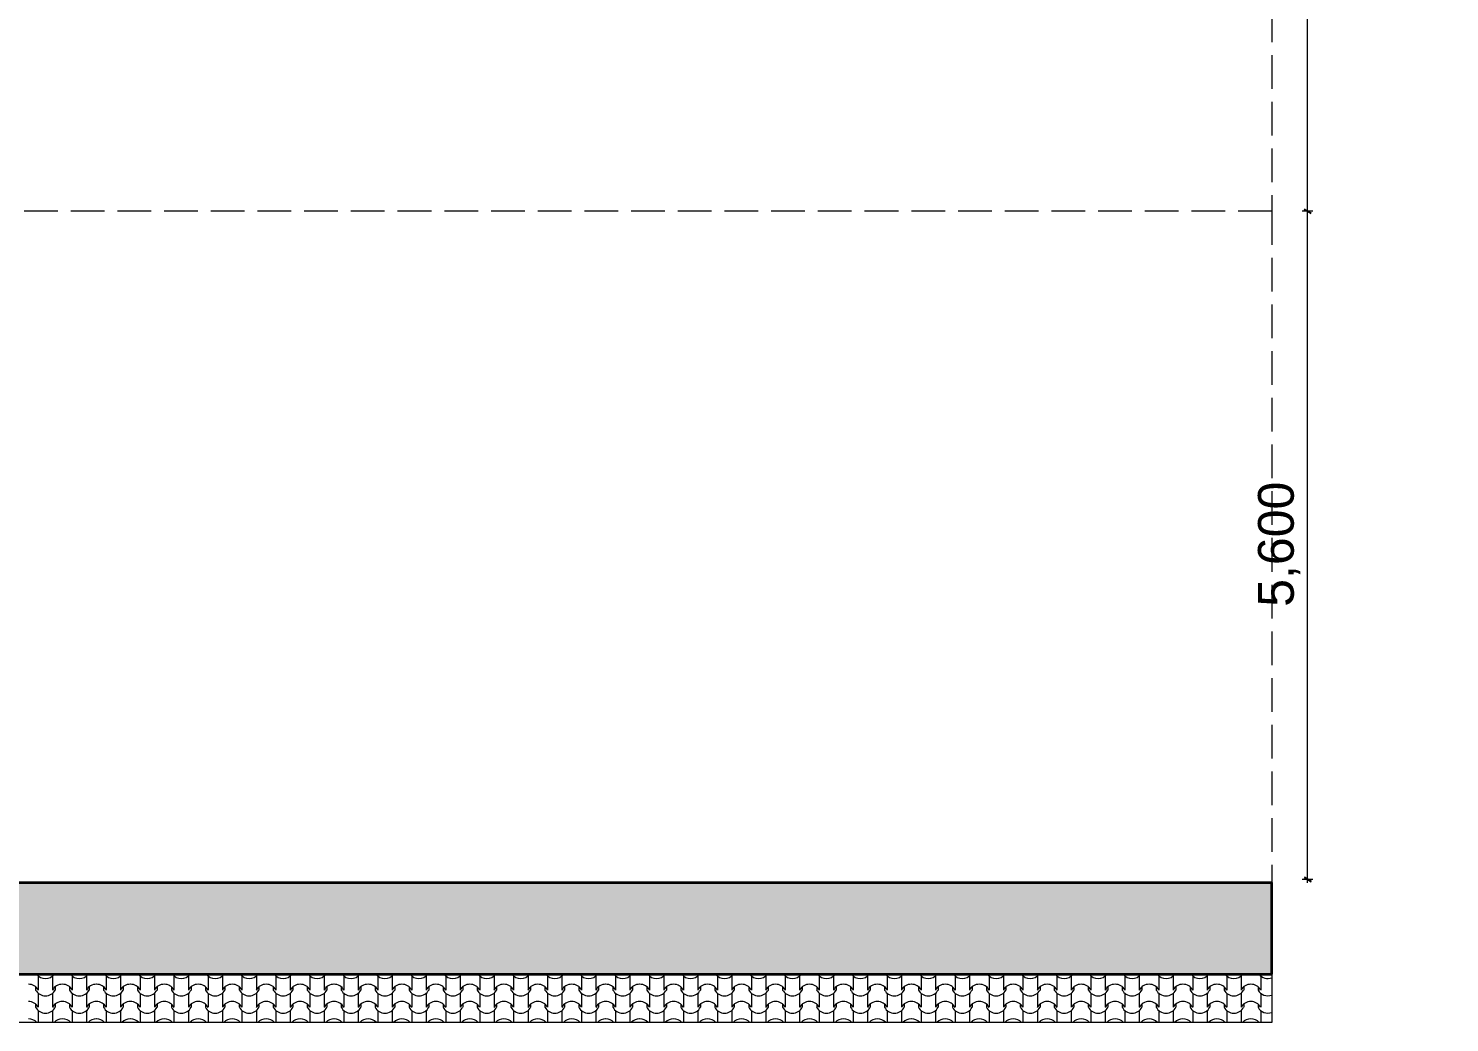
# Model space of a CAD drawing. Header units: millimetres. Extents: x 323482 to 503016, y 8175 to 72038.
# Drawn here: x 431483 to 443389, y 53368 to 61701 of the extents above; entities that cross this region are included whole.
import ezdxf

# ---------------------------------------------------------------- set-up
doc = ezdxf.new("R2010")
doc.units = ezdxf.units.MM
doc.header["$MEASUREMENT"] = 0
doc.linetypes.add('Hidden Line', pattern=[391.222223, 282.222223, -109])
doc.layers.add('Dimensioning - General', color=7, linetype='Continuous')
doc.layers.add('Shell - Roof', color=7, linetype='Continuous')
for name, color, linetype, lineweight, true_color in [('Dimensioning - General_Pen_No__45', 7, 'Continuous', 25, 0x40a5ff), ('Dimensioning - General_Pen_No__85', 7, 'Continuous', 20, 0x80c2ff), ('Shell - Roof_Pen_No__112', 7, 'Continuous', 13, 0xd5aaaa), ('Shell - Roof_Pen_No__92', 7, 'Continuous', 13, 0xbf8080)]:
    doc.layers.add(name, color=color, linetype=linetype, lineweight=lineweight, true_color=true_color)
doc.layers.add('Dimensioning - General_Pen_No__46', color=5, linetype='Continuous', lineweight=25)
doc.layers.add('Shell - Roof_Pen_No__32', color=15, linetype='Continuous', lineweight=35)
doc.styles.add('GENERATED_STYLE_1', font='arial.ttf')
doc.dimstyles.new('GENERATED_STYLE__3', dxfattribs={"dimtxt": 300, "dimasz": 45.6, "dimexe": 0.18, "dimexo": 0.0625, "dimgap": 0.09, "dimtad": 1, "dimdec": 0, "dimzin": 0, "dimdsep": 46, "dimtxsty": 'GENERATED_STYLE_1', "dimblk": 'ARROWHEAD_2', "dimblk1": 'ARROWHEAD_2', "dimblk2": 'ARROWHEAD_2', "dimcen": 0.09, "dimse1": 1, "dimse2": 1, "dimclrd": 256, "dimclre": 256, "dimclrt": 5, "dimadec": 0, "dimazin": 0, "dimtfac": 1, "dimtdec": 4, "dimtmove": 0, "dimatfit": 3, "dimfxl": 1, "dimtolj": 1, "dimtzin": 0, "dimarcsym": 0})

# ---------------------------------------------------------------- blocks, each defined once
blk = doc.blocks.new('*X181')
at = {"layer": 'Shell - Roof_Pen_No__92', "color": 23, "linetype": 'Continuous', "lineweight": 13, "true_color": 0xbf8080}
for p, q in [((431566, 53759), (431566, 53700)), ((431566, 53700), (431566, 53641)), ((431686, 53759), (431686, 53700)), ((431686, 53700), (431686, 53641)), ((431850, 53759), (431850, 53700)), ((431850, 53700), (431850, 53641)), ((431970, 53759), (431970, 53700)), ((431970, 53700), (431970, 53641)), ((432135, 53759), (432135, 53700)), ((432135, 53700), (432135, 53641)), ((432255, 53759), (432255, 53700)), ((432255, 53700), (432255, 53641)), ((432419, 53759), (432419, 53700)), ((432419, 53700), (432419, 53641)), ((432539, 53759), (432539, 53700)), ((432539, 53700), (432539, 53641)), ((432703, 53759), (432703, 53700)), ((432703, 53700), (432703, 53641)), ((432824, 53759), (432824, 53700)), ((432824, 53700), (432824, 53641)), ((432988, 53759), (432988, 53700)), ((432988, 53700), (432988, 53641)), ((433108, 53759), (433108, 53700)), ((433108, 53700), (433108, 53641)), ((433272, 53759), (433272, 53700)), ((433272, 53700), (433272, 53641)), ((433393, 53759), (433393, 53700)), ((433393, 53700), (433393, 53641)), ((433557, 53759), (433557, 53700)), ((433557, 53700), (433557, 53641)), ((433677, 53759), (433677, 53700)), ((433677, 53700), (433677, 53641)), ((433841, 53759), (433841, 53700)), ((433841, 53700), (433841, 53641)), ((433962, 53759), (433962, 53700)), ((433962, 53700), (433962, 53641)), ((434126, 53759), (434126, 53700)), ((434126, 53700), (434126, 53641)), ((434246, 53759), (434246, 53700)), ((434246, 53700), (434246, 53641)), ((434410, 53759), (434410, 53700)), ((434410, 53700), (434410, 53641)), ((434531, 53759), (434531, 53700)), ((434531, 53700), (434531, 53641)), ((434695, 53759), (434695, 53700)), ((434695, 53700), (434695, 53641)), ((434815, 53759), (434815, 53700)), ((434815, 53700), (434815, 53641)), ((434979, 53759), (434979, 53700)), ((434979, 53700), (434979, 53641)), ((435100, 53759), (435100, 53700)), ((435100, 53700), (435100, 53641)), ((435264, 53759), (435264, 53700)), ((435264, 53700), (435264, 53641)), ((435384, 53759), (435384, 53700)), ((435384, 53700), (435384, 53641)), ((435548, 53759), (435548, 53700)), ((435548, 53700), (435548, 53641)), ((435669, 53759), (435669, 53700)), ((435669, 53700), (435669, 53641)), ((435833, 53759), (435833, 53700)), ((435833, 53700), (435833, 53641)), ((435953, 53759), (435953, 53700)), ((435953, 53700), (435953, 53641)), ((436117, 53759), (436117, 53700)), ((436117, 53700), (436117, 53641)), ((436237, 53759), (436237, 53700)), ((436237, 53700), (436237, 53641)), ((436402, 53759), (436402, 53700)), ((436402, 53700), (436402, 53641)), ((436522, 53759), (436522, 53700)), ((436522, 53700), (436522, 53641)), ((436686, 53759), (436686, 53700)), ((436686, 53700), (436686, 53641)), ((436806, 53759), (436806, 53700)), ((436806, 53700), (436806, 53641)), ((436971, 53759), (436971, 53700)), ((436971, 53700), (436971, 53641)), ((437091, 53759), (437091, 53700)), ((437091, 53700), (437091, 53641)), ((437255, 53759), (437255, 53700)), ((437255, 53700), (437255, 53641)), ((437375, 53759), (437375, 53700)), ((437375, 53700), (437375, 53641)), ((437540, 53759), (437540, 53700)), ((437540, 53700), (437540, 53641)), ((437660, 53759), (437660, 53700)), ((437660, 53700), (437660, 53641)), ((437824, 53759), (437824, 53700)), ((437824, 53700), (437824, 53641)), ((437944, 53759), (437944, 53700)), ((437944, 53700), (437944, 53641)), ((438109, 53759), (438109, 53700)), ((438109, 53700), (438109, 53641)), ((438229, 53759), (438229, 53700)), ((438229, 53700), (438229, 53641)), ((438393, 53759), (438393, 53700)), ((438393, 53700), (438393, 53641)), ((438513, 53759), (438513, 53700)), ((438513, 53700), (438513, 53641)), ((438678, 53759), (438678, 53700)), ((438678, 53700), (438678, 53641)), ((438798, 53759), (438798, 53700)), ((438798, 53700), (438798, 53641)), ((438962, 53759), (438962, 53700)), ((438962, 53700), (438962, 53641)), ((439082, 53759), (439082, 53700)), ((439082, 53700), (439082, 53641)), ((439247, 53759), (439247, 53700)), ((439247, 53700), (439247, 53641)), ((439367, 53759), (439367, 53700)), ((439367, 53700), (439367, 53641)), ((439531, 53759), (439531, 53700)), ((439531, 53700), (439531, 53641)), ((439651, 53759), (439651, 53700)), ((439651, 53700), (439651, 53641)), ((439815, 53759), (439815, 53700)), ((439815, 53700), (439815, 53641)), ((439936, 53759), (439936, 53700)), ((439936, 53700), (439936, 53641)), ((440100, 53759), (440100, 53700)), ((440100, 53700), (440100, 53641)), ((440220, 53759), (440220, 53700)), ((440220, 53700), (440220, 53641)), ((440384, 53759), (440384, 53700)), ((440384, 53700), (440384, 53641)), ((440505, 53759), (440505, 53700)), ((440505, 53700), (440505, 53641)), ((440669, 53759), (440669, 53700)), ((440669, 53700), (440669, 53641)), ((440789, 53759), (440789, 53700)), ((440789, 53700), (440789, 53641)), ((440953, 53759), (440953, 53700)), ((440953, 53700), (440953, 53641)), ((441074, 53759), (441074, 53700)), ((441074, 53700), (441074, 53641)), ((441238, 53759), (441238, 53700)), ((441238, 53700), (441238, 53641)), ((441358, 53759), (441358, 53700)), ((441358, 53700), (441358, 53641)), ((441522, 53759), (441522, 53700)), ((441522, 53700), (441522, 53641)), ((441643, 53759), (441643, 53700)), ((441643, 53700), (441643, 53641)), ((441807, 53759), (441807, 53700)), ((441807, 53700), (441807, 53641)), ((431544, 53668), (431544, 53641)), ((431566, 53613), (431566, 53555)), ((431686, 53613), (431686, 53555)), ((431708, 53668), (431708, 53641)), ((431828, 53668), (431828, 53641)), ((431850, 53613), (431850, 53555)), ((431970, 53613), (431970, 53555)), ((431992, 53668), (431992, 53641)), ((432113, 53668), (432113, 53641)), ((432135, 53613), (432135, 53555)), ((432255, 53613), (432255, 53555)), ((432277, 53668), (432277, 53641)), ((432397, 53668), (432397, 53641)), ((432419, 53613), (432419, 53555)), ((432539, 53613), (432539, 53555)), ((432561, 53668), (432561, 53641)), ((432681, 53668), (432681, 53641)), ((432703, 53613), (432703, 53555)), ((432824, 53613), (432824, 53555)), ((432846, 53668), (432846, 53641)), ((432966, 53668), (432966, 53641)), ((432988, 53613), (432988, 53555)), ((433108, 53613), (433108, 53555)), ((433130, 53668), (433130, 53641)), ((433250, 53668), (433250, 53641)), ((433272, 53613), (433272, 53555)), ((433393, 53613), (433393, 53555)), ((433415, 53668), (433415, 53641)), ((433535, 53668), (433535, 53641)), ((433557, 53613), (433557, 53555)), ((433677, 53613), (433677, 53555)), ((433699, 53668), (433699, 53641)), ((433819, 53668), (433819, 53641)), ((433841, 53613), (433841, 53555)), ((433962, 53613), (433962, 53555)), ((433984, 53668), (433984, 53641)), ((434104, 53668), (434104, 53641)), ((434126, 53613), (434126, 53555)), ((434246, 53613), (434246, 53555)), ((434268, 53668), (434268, 53641)), ((434388, 53668), (434388, 53641)), ((434410, 53613), (434410, 53555)), ((434531, 53613), (434531, 53555)), ((434553, 53668), (434553, 53641)), ((434673, 53668), (434673, 53641)), ((434695, 53613), (434695, 53555)), ((434815, 53613), (434815, 53555)), ((434837, 53668), (434837, 53641)), ((434957, 53668), (434957, 53641)), ((434979, 53613), (434979, 53555)), ((435100, 53613), (435100, 53555)), ((435122, 53668), (435122, 53641)), ((435242, 53668), (435242, 53641)), ((435264, 53613), (435264, 53555)), ((435384, 53613), (435384, 53555)), ((435406, 53668), (435406, 53641)), ((435526, 53668), (435526, 53641)), ((435548, 53613), (435548, 53555)), ((435669, 53613), (435669, 53555)), ((435691, 53668), (435691, 53641)), ((435811, 53668), (435811, 53641)), ((435833, 53613), (435833, 53555)), ((435953, 53613), (435953, 53555)), ((435975, 53668), (435975, 53641)), ((436095, 53668), (436095, 53641)), ((436117, 53613), (436117, 53555)), ((436237, 53613), (436237, 53555)), ((436259, 53668), (436259, 53641)), ((436380, 53668), (436380, 53641)), ((436402, 53613), (436402, 53555)), ((436522, 53613), (436522, 53555)), ((436544, 53668), (436544, 53641)), ((436664, 53668), (436664, 53641)), ((436686, 53613), (436686, 53555)), ((436806, 53613), (436806, 53555)), ((436828, 53668), (436828, 53641)), ((436949, 53668), (436949, 53641)), ((436971, 53613), (436971, 53555)), ((437091, 53613), (437091, 53555)), ((437113, 53668), (437113, 53641)), ((437233, 53668), (437233, 53641)), ((437255, 53613), (437255, 53555)), ((437375, 53613), (437375, 53555)), ((437397, 53668), (437397, 53641)), ((437518, 53668), (437518, 53641)), ((437540, 53613), (437540, 53555)), ((437660, 53613), (437660, 53555)), ((437682, 53668), (437682, 53641)), ((437802, 53668), (437802, 53641)), ((437824, 53613), (437824, 53555)), ((437944, 53613), (437944, 53555)), ((437966, 53668), (437966, 53641)), ((438087, 53668), (438087, 53641)), ((438109, 53613), (438109, 53555)), ((438229, 53613), (438229, 53555)), ((438251, 53668), (438251, 53641)), ((438371, 53668), (438371, 53641)), ((438393, 53613), (438393, 53555)), ((438513, 53613), (438513, 53555)), ((438535, 53668), (438535, 53641)), ((438656, 53668), (438656, 53641)), ((438678, 53613), (438678, 53555)), ((438798, 53613), (438798, 53555)), ((438820, 53668), (438820, 53641)), ((438940, 53668), (438940, 53641)), ((438962, 53613), (438962, 53555)), ((439082, 53613), (439082, 53555)), ((439104, 53668), (439104, 53641)), ((439225, 53668), (439225, 53641)), ((439247, 53613), (439247, 53555)), ((439367, 53613), (439367, 53555)), ((439389, 53668), (439389, 53641)), ((439509, 53668), (439509, 53641)), ((439531, 53613), (439531, 53555)), ((439651, 53613), (439651, 53555)), ((439673, 53668), (439673, 53641)), ((439793, 53668), (439793, 53641)), ((439815, 53613), (439815, 53555)), ((439936, 53613), (439936, 53555)), ((439958, 53668), (439958, 53641)), ((440078, 53668), (440078, 53641)), ((440100, 53613), (440100, 53555)), ((440220, 53613), (440220, 53555)), ((440242, 53668), (440242, 53641)), ((440362, 53668), (440362, 53641)), ((440384, 53613), (440384, 53555)), ((440505, 53613), (440505, 53555)), ((440527, 53668), (440527, 53641)), ((440647, 53668), (440647, 53641)), ((440669, 53613), (440669, 53555)), ((440789, 53613), (440789, 53555)), ((440811, 53668), (440811, 53641)), ((440931, 53668), (440931, 53641)), ((440953, 53613), (440953, 53555)), ((441074, 53613), (441074, 53555)), ((441096, 53668), (441096, 53641)), ((441216, 53668), (441216, 53641)), ((441238, 53613), (441238, 53555)), ((441358, 53613), (441358, 53555)), ((441380, 53668), (441380, 53641)), ((441500, 53668), (441500, 53641)), ((441522, 53613), (441522, 53555)), ((441643, 53613), (441643, 53555)), ((441665, 53668), (441665, 53641)), ((441785, 53668), (441785, 53641)), ((441807, 53613), (441807, 53555)), ((431544, 53523), (431544, 53496)), ((431566, 53555), (431566, 53496)), ((431566, 53468), (431566, 53409)), ((431686, 53555), (431686, 53496)), ((431686, 53468), (431686, 53409)), ((431708, 53523), (431708, 53496)), ((431828, 53523), (431828, 53496)), ((431850, 53555), (431850, 53496)), ((431850, 53468), (431850, 53409)), ((431970, 53555), (431970, 53496)), ((431970, 53468), (431970, 53409)), ((431992, 53523), (431992, 53496)), ((432113, 53523), (432113, 53496)), ((432135, 53555), (432135, 53496)), ((432135, 53468), (432135, 53409)), ((432255, 53555), (432255, 53496)), ((432255, 53468), (432255, 53409)), ((432277, 53523), (432277, 53496)), ((432397, 53523), (432397, 53496)), ((432419, 53555), (432419, 53496)), ((432419, 53468), (432419, 53409)), ((432539, 53555), (432539, 53496)), ((432539, 53468), (432539, 53409)), ((432561, 53523), (432561, 53496)), ((432681, 53523), (432681, 53496)), ((432703, 53555), (432703, 53496)), ((432703, 53468), (432703, 53409)), ((432824, 53555), (432824, 53496)), ((432824, 53468), (432824, 53409)), ((432846, 53523), (432846, 53496)), ((432966, 53523), (432966, 53496)), ((432988, 53555), (432988, 53496)), ((432988, 53468), (432988, 53409)), ((433108, 53555), (433108, 53496)), ((433108, 53468), (433108, 53409)), ((433130, 53523), (433130, 53496)), ((433250, 53523), (433250, 53496)), ((433272, 53555), (433272, 53496)), ((433272, 53468), (433272, 53409)), ((433393, 53555), (433393, 53496)), ((433393, 53468), (433393, 53409)), ((433415, 53523), (433415, 53496)), ((433535, 53523), (433535, 53496)), ((433557, 53555), (433557, 53496)), ((433557, 53468), (433557, 53409)), ((433677, 53555), (433677, 53496)), ((433677, 53468), (433677, 53409)), ((433699, 53523), (433699, 53496)), ((433819, 53523), (433819, 53496)), ((433841, 53555), (433841, 53496)), ((433841, 53468), (433841, 53409)), ((433962, 53555), (433962, 53496)), ((433962, 53468), (433962, 53409)), ((433984, 53523), (433984, 53496)), ((434104, 53523), (434104, 53496)), ((434126, 53555), (434126, 53496)), ((434126, 53468), (434126, 53409)), ((434246, 53555), (434246, 53496)), ((434246, 53468), (434246, 53409)), ((434268, 53523), (434268, 53496)), ((434388, 53523), (434388, 53496)), ((434410, 53555), (434410, 53496)), ((434410, 53468), (434410, 53409)), ((434531, 53555), (434531, 53496)), ((434531, 53468), (434531, 53409)), ((434553, 53523), (434553, 53496)), ((434673, 53523), (434673, 53496)), ((434695, 53555), (434695, 53496)), ((434695, 53468), (434695, 53409)), ((434815, 53555), (434815, 53496)), ((434815, 53468), (434815, 53409)), ((434837, 53523), (434837, 53496)), ((434957, 53523), (434957, 53496)), ((434979, 53555), (434979, 53496)), ((434979, 53468), (434979, 53409)), ((435100, 53555), (435100, 53496)), ((435100, 53468), (435100, 53409)), ((435122, 53523), (435122, 53496)), ((435242, 53523), (435242, 53496)), ((435264, 53555), (435264, 53496)), ((435264, 53468), (435264, 53409)), ((435384, 53555), (435384, 53496)), ((435384, 53468), (435384, 53409)), ((435406, 53523), (435406, 53496)), ((435526, 53523), (435526, 53496)), ((435548, 53555), (435548, 53496)), ((435548, 53468), (435548, 53409)), ((435669, 53555), (435669, 53496)), ((435669, 53468), (435669, 53409)), ((435691, 53523), (435691, 53496)), ((435811, 53523), (435811, 53496)), ((435833, 53555), (435833, 53496)), ((435833, 53468), (435833, 53409)), ((435953, 53555), (435953, 53496)), ((435953, 53468), (435953, 53409)), ((435975, 53523), (435975, 53496)), ((436095, 53523), (436095, 53496)), ((436117, 53555), (436117, 53496)), ((436117, 53468), (436117, 53409)), ((436237, 53555), (436237, 53496)), ((436237, 53468), (436237, 53409)), ((436259, 53523), (436259, 53496)), ((436380, 53523), (436380, 53496)), ((436402, 53555), (436402, 53496)), ((436402, 53468), (436402, 53409)), ((436522, 53555), (436522, 53496)), ((436522, 53468), (436522, 53409)), ((436544, 53523), (436544, 53496)), ((436664, 53523), (436664, 53496)), ((436686, 53555), (436686, 53496)), ((436686, 53468), (436686, 53409)), ((436806, 53555), (436806, 53496)), ((436806, 53468), (436806, 53409)), ((436828, 53523), (436828, 53496)), ((436949, 53523), (436949, 53496)), ((436971, 53555), (436971, 53496)), ((436971, 53468), (436971, 53409)), ((437091, 53555), (437091, 53496)), ((437091, 53468), (437091, 53409)), ((437113, 53523), (437113, 53496)), ((437233, 53523), (437233, 53496)), ((437255, 53555), (437255, 53496)), ((437255, 53468), (437255, 53409)), ((437375, 53555), (437375, 53496)), ((437375, 53468), (437375, 53409)), ((437397, 53523), (437397, 53496)), ((437518, 53523), (437518, 53496)), ((437540, 53555), (437540, 53496)), ((437540, 53468), (437540, 53409)), ((437660, 53555), (437660, 53496)), ((437660, 53468), (437660, 53409)), ((437682, 53523), (437682, 53496)), ((437802, 53523), (437802, 53496)), ((437824, 53555), (437824, 53496)), ((437824, 53468), (437824, 53409)), ((437944, 53555), (437944, 53496)), ((437944, 53468), (437944, 53409)), ((437966, 53523), (437966, 53496)), ((438087, 53523), (438087, 53496)), ((438109, 53555), (438109, 53496)), ((438109, 53468), (438109, 53409)), ((438229, 53555), (438229, 53496)), ((438229, 53468), (438229, 53409)), ((438251, 53523), (438251, 53496)), ((438371, 53523), (438371, 53496)), ((438393, 53555), (438393, 53496)), ((438393, 53468), (438393, 53409)), ((438513, 53555), (438513, 53496)), ((438513, 53468), (438513, 53409)), ((438535, 53523), (438535, 53496)), ((438656, 53523), (438656, 53496)), ((438678, 53555), (438678, 53496)), ((438678, 53468), (438678, 53409)), ((438798, 53555), (438798, 53496)), ((438798, 53468), (438798, 53409)), ((438820, 53523), (438820, 53496)), ((438940, 53523), (438940, 53496)), ((438962, 53555), (438962, 53496)), ((438962, 53468), (438962, 53409)), ((439082, 53555), (439082, 53496)), ((439082, 53468), (439082, 53409)), ((439104, 53523), (439104, 53496)), ((439225, 53523), (439225, 53496)), ((439247, 53555), (439247, 53496)), ((439247, 53468), (439247, 53409)), ((439367, 53555), (439367, 53496)), ((439367, 53468), (439367, 53409)), ((439389, 53523), (439389, 53496)), ((439509, 53523), (439509, 53496)), ((439531, 53555), (439531, 53496)), ((439531, 53468), (439531, 53409)), ((439651, 53555), (439651, 53496)), ((439651, 53468), (439651, 53409)), ((439673, 53523), (439673, 53496)), ((439793, 53523), (439793, 53496)), ((439815, 53555), (439815, 53496)), ((439815, 53468), (439815, 53409)), ((439936, 53555), (439936, 53496)), ((439936, 53468), (439936, 53409)), ((439958, 53523), (439958, 53496)), ((440078, 53523), (440078, 53496)), ((440100, 53555), (440100, 53496)), ((440100, 53468), (440100, 53409)), ((440220, 53555), (440220, 53496)), ((440220, 53468), (440220, 53409)), ((440242, 53523), (440242, 53496)), ((440362, 53523), (440362, 53496)), ((440384, 53555), (440384, 53496)), ((440384, 53468), (440384, 53409)), ((440505, 53555), (440505, 53496)), ((440505, 53468), (440505, 53409)), ((440527, 53523), (440527, 53496)), ((440647, 53523), (440647, 53496)), ((440669, 53555), (440669, 53496)), ((440669, 53468), (440669, 53409)), ((440789, 53555), (440789, 53496)), ((440789, 53468), (440789, 53409)), ((440811, 53523), (440811, 53496)), ((440931, 53523), (440931, 53496)), ((440953, 53555), (440953, 53496)), ((440953, 53468), (440953, 53409)), ((441074, 53555), (441074, 53496)), ((441074, 53468), (441074, 53409)), ((441096, 53523), (441096, 53496)), ((441216, 53523), (441216, 53496)), ((441238, 53555), (441238, 53496)), ((441238, 53468), (441238, 53409)), ((441358, 53555), (441358, 53496)), ((441358, 53468), (441358, 53409)), ((441380, 53523), (441380, 53496)), ((441500, 53523), (441500, 53496)), ((441522, 53555), (441522, 53496)), ((441522, 53468), (441522, 53409)), ((441643, 53555), (441643, 53496)), ((441643, 53468), (441643, 53409)), ((441665, 53523), (441665, 53496)), ((441785, 53523), (441785, 53496)), ((441807, 53555), (441807, 53496)), ((441807, 53468), (441807, 53409)), ((431544, 53378), (431544, 53368)), ((431566, 53409), (431566, 53368)), ((431686, 53409), (431686, 53368)), ((431708, 53378), (431708, 53368)), ((431828, 53378), (431828, 53368)), ((431850, 53409), (431850, 53368)), ((431970, 53409), (431970, 53368)), ((431992, 53378), (431992, 53368)), ((432113, 53378), (432113, 53368)), ((432135, 53409), (432135, 53368)), ((432255, 53409), (432255, 53368)), ((432277, 53378), (432277, 53368)), ((432397, 53378), (432397, 53368)), ((432419, 53409), (432419, 53368)), ((432539, 53409), (432539, 53368)), ((432561, 53378), (432561, 53368)), ((432681, 53378), (432681, 53368)), ((432703, 53409), (432703, 53368)), ((432824, 53409), (432824, 53368)), ((432846, 53378), (432846, 53368)), ((432966, 53378), (432966, 53368)), ((432988, 53409), (432988, 53368)), ((433108, 53409), (433108, 53368)), ((433130, 53378), (433130, 53368)), ((433250, 53378), (433250, 53368)), ((433272, 53409), (433272, 53368)), ((433393, 53409), (433393, 53368)), ((433415, 53378), (433415, 53368)), ((433535, 53378), (433535, 53368)), ((433557, 53409), (433557, 53368)), ((433677, 53409), (433677, 53368)), ((433699, 53378), (433699, 53368)), ((433819, 53378), (433819, 53368)), ((433841, 53409), (433841, 53368)), ((433962, 53409), (433962, 53368)), ((433984, 53378), (433984, 53368)), ((434104, 53378), (434104, 53368)), ((434126, 53409), (434126, 53368)), ((434246, 53409), (434246, 53368)), ((434268, 53378), (434268, 53368)), ((434388, 53378), (434388, 53368)), ((434410, 53409), (434410, 53368)), ((434531, 53409), (434531, 53368)), ((434553, 53378), (434553, 53368)), ((434673, 53378), (434673, 53368)), ((434695, 53409), (434695, 53368)), ((434815, 53409), (434815, 53368)), ((434837, 53378), (434837, 53368)), ((434957, 53378), (434957, 53368)), ((434979, 53409), (434979, 53368)), ((435100, 53409), (435100, 53368)), ((435122, 53378), (435122, 53368)), ((435242, 53378), (435242, 53368)), ((435264, 53409), (435264, 53368)), ((435384, 53409), (435384, 53368)), ((435406, 53378), (435406, 53368)), ((435526, 53378), (435526, 53368)), ((435548, 53409), (435548, 53368)), ((435669, 53409), (435669, 53368)), ((435691, 53378), (435691, 53368)), ((435811, 53378), (435811, 53368)), ((435833, 53409), (435833, 53368)), ((435953, 53409), (435953, 53368)), ((435975, 53378), (435975, 53368)), ((436095, 53378), (436095, 53368)), ((436117, 53409), (436117, 53368)), ((436237, 53409), (436237, 53368)), ((436259, 53378), (436259, 53368)), ((436380, 53378), (436380, 53368)), ((436402, 53409), (436402, 53368)), ((436522, 53409), (436522, 53368)), ((436544, 53378), (436544, 53368)), ((436664, 53378), (436664, 53368)), ((436686, 53409), (436686, 53368)), ((436806, 53409), (436806, 53368)), ((436828, 53378), (436828, 53368)), ((436949, 53378), (436949, 53368)), ((436971, 53409), (436971, 53368)), ((437091, 53409), (437091, 53368)), ((437113, 53378), (437113, 53368)), ((437233, 53378), (437233, 53368)), ((437255, 53409), (437255, 53368)), ((437375, 53409), (437375, 53368)), ((437397, 53378), (437397, 53368)), ((437518, 53378), (437518, 53368)), ((437540, 53409), (437540, 53368)), ((437660, 53409), (437660, 53368)), ((437682, 53378), (437682, 53368)), ((437802, 53378), (437802, 53368)), ((437824, 53409), (437824, 53368)), ((437944, 53409), (437944, 53368)), ((437966, 53378), (437966, 53368)), ((438087, 53378), (438087, 53368)), ((438109, 53409), (438109, 53368)), ((438229, 53409), (438229, 53368)), ((438251, 53378), (438251, 53368)), ((438371, 53378), (438371, 53368)), ((438393, 53409), (438393, 53368)), ((438513, 53409), (438513, 53368)), ((438535, 53378), (438535, 53368)), ((438656, 53378), (438656, 53368)), ((438678, 53409), (438678, 53368)), ((438798, 53409), (438798, 53368)), ((438820, 53378), (438820, 53368)), ((438940, 53378), (438940, 53368)), ((438962, 53409), (438962, 53368)), ((439082, 53409), (439082, 53368)), ((439104, 53378), (439104, 53368)), ((439225, 53378), (439225, 53368)), ((439247, 53409), (439247, 53368)), ((439367, 53409), (439367, 53368)), ((439389, 53378), (439389, 53368)), ((439509, 53378), (439509, 53368)), ((439531, 53409), (439531, 53368)), ((439651, 53409), (439651, 53368)), ((439673, 53378), (439673, 53368)), ((439793, 53378), (439793, 53368)), ((439815, 53409), (439815, 53368)), ((439936, 53409), (439936, 53368)), ((439958, 53378), (439958, 53368)), ((440078, 53378), (440078, 53368)), ((440100, 53409), (440100, 53368)), ((440220, 53409), (440220, 53368)), ((440242, 53378), (440242, 53368)), ((440362, 53378), (440362, 53368)), ((440384, 53409), (440384, 53368)), ((440505, 53409), (440505, 53368)), ((440527, 53378), (440527, 53368)), ((440647, 53378), (440647, 53368)), ((440669, 53409), (440669, 53368)), ((440789, 53409), (440789, 53368)), ((440811, 53378), (440811, 53368)), ((440931, 53378), (440931, 53368)), ((440953, 53409), (440953, 53368)), ((441074, 53409), (441074, 53368)), ((441096, 53378), (441096, 53368)), ((441216, 53378), (441216, 53368)), ((441238, 53409), (441238, 53368)), ((441358, 53409), (441358, 53368)), ((441380, 53378), (441380, 53368)), ((441500, 53378), (441500, 53368)), ((441522, 53409), (441522, 53368)), ((441643, 53409), (441643, 53368)), ((441665, 53378), (441665, 53368)), ((441785, 53378), (441785, 53368)), ((441807, 53409), (441807, 53368))]:
    blk.add_line(p, q, dxfattribs=at)
for centre, major_axis, start_param, end_param in [((431626, 53826), (91.9, 0), 3.761351, 5.663427), ((431910, 53826), (91.9, 0), 3.761351, 5.663427), ((432195, 53826), (91.9, 0), 3.761351, 5.663427), ((432479, 53826), (91.9, 0), 3.761351, 5.663427), ((432764, 53826), (91.9, 0), 3.761351, 5.663427), ((433048, 53826), (91.9, 0), 3.761351, 5.663427), ((433333, 53826), (91.9, 0), 3.761351, 5.663427), ((433617, 53826), (91.9, 0), 3.761351, 5.663427), ((433902, 53826), (91.9, 0), 3.761351, 5.663427), ((434186, 53826), (91.9, 0), 3.761351, 5.663427), ((434470, 53826), (91.9, 0), 3.761351, 5.663427), ((434755, 53826), (91.9, 0), 3.761351, 5.663427), ((435039, 53826), (91.9, 0), 3.761351, 5.663427), ((435324, 53826), (91.9, 0), 3.761351, 5.663427), ((435608, 53826), (91.9, 0), 3.761351, 5.663427), ((435893, 53826), (91.9, 0), 3.761351, 5.663427), ((436177, 53826), (91.9, 0), 3.761351, 5.663427), ((436462, 53826), (91.9, 0), 3.761351, 5.663427), ((436746, 53826), (91.9, 0), 3.761351, 5.663427), ((437031, 53826), (91.9, 0), 3.761351, 5.663427), ((437315, 53826), (91.9, 0), 3.761351, 5.663427), ((437600, 53826), (91.9, 0), 3.761351, 5.663427), ((437884, 53826), (91.9, 0), 3.761351, 5.663427), ((438169, 53826), (91.9, 0), 3.761351, 5.663427), ((438453, 53826), (91.9, 0), 3.761351, 5.663427), ((438738, 53826), (91.9, 0), 3.761351, 5.663427), ((439022, 53826), (91.9, 0), 3.761351, 5.663427), ((439307, 53826), (91.9, 0), 3.761351, 5.663427), ((439591, 53826), (91.9, 0), 3.761351, 5.663427), ((439876, 53826), (91.9, 0), 3.761351, 5.663427), ((440160, 53826), (91.9, 0), 3.761351, 5.663427), ((440445, 53826), (91.9, 0), 3.761351, 5.663427), ((440729, 53826), (91.9, 0), 3.761351, 5.663427), ((441014, 53826), (91.9, 0), 3.761351, 5.663427), ((441298, 53826), (91.9, 0), 3.761351, 5.663427), ((441582, 53826), (91.9, 0), 3.761351, 5.663427), ((441867, 53826), (91.9, 0), 3.761351, 5.087795), ((431483, 53600), (92.5, 0), 0.471039, 1.56782), ((431626, 53681), (91.9, 0), 3.607672, 5.817106), ((431768, 53600), (92.5, 0), 1.573772, 2.670554), ((431768, 53600), (92.5, 0), 0.471039, 1.56782), ((431910, 53681), (91.9, 0), 3.607672, 5.817106), ((432053, 53600), (92.5, 0), 1.573772, 2.670554), ((432052, 53600), (92.5, 0), 0.471039, 1.56782), ((432195, 53681), (91.9, 0), 3.607672, 5.817106), ((432337, 53600), (92.5, 0), 1.573772, 2.670554), ((432337, 53600), (92.5, 0), 0.471039, 1.56782), ((432479, 53681), (91.9, 0), 3.607672, 5.817106), ((432622, 53600), (92.5, 0), 1.573772, 2.670554), ((432621, 53600), (92.5, 0), 0.471039, 1.56782), ((432764, 53681), (91.9, 0), 3.607672, 5.817106), ((432906, 53600), (92.5, 0), 1.573772, 2.670554), ((432906, 53600), (92.5, 0), 0.471039, 1.56782), ((433048, 53681), (91.9, 0), 3.607672, 5.817106), ((433191, 53600), (92.5, 0), 1.573772, 2.670554), ((433190, 53600), (92.5, 0), 0.471039, 1.56782), ((433333, 53681), (91.9, 0), 3.607672, 5.817106), ((433475, 53600), (92.5, 0), 1.573772, 2.670554), ((433475, 53600), (92.5, 0), 0.471039, 1.56782), ((433617, 53681), (91.9, 0), 3.607672, 5.817106), ((433760, 53600), (92.5, 0), 1.573772, 2.670554), ((433759, 53600), (92.5, 0), 0.471039, 1.56782), ((433902, 53681), (91.9, 0), 3.607672, 5.817106), ((434044, 53600), (92.5, 0), 1.573772, 2.670554), ((434043, 53600), (92.5, 0), 0.471039, 1.56782), ((434186, 53681), (91.9, 0), 3.607672, 5.817106), ((434329, 53600), (92.5, 0), 1.573772, 2.670554), ((434328, 53600), (92.5, 0), 0.471039, 1.56782), ((434470, 53681), (91.9, 0), 3.607672, 5.817106), ((434613, 53600), (92.5, 0), 1.573772, 2.670554), ((434612, 53600), (92.5, 0), 0.471039, 1.56782), ((434755, 53681), (91.9, 0), 3.607672, 5.817106), ((434897, 53600), (92.5, 0), 1.573772, 2.670554), ((434897, 53600), (92.5, 0), 0.471039, 1.56782), ((435039, 53681), (91.9, 0), 3.607672, 5.817106), ((435182, 53600), (92.5, 0), 1.573772, 2.670554), ((435181, 53600), (92.5, 0), 0.471039, 1.56782), ((435324, 53681), (91.9, 0), 3.607672, 5.817106), ((435466, 53600), (92.5, 0), 1.573772, 2.670554), ((435466, 53600), (92.5, 0), 0.471039, 1.56782), ((435608, 53681), (91.9, 0), 3.607672, 5.817106), ((435751, 53600), (92.5, 0), 1.573772, 2.670554), ((435750, 53600), (92.5, 0), 0.471039, 1.56782), ((435893, 53681), (91.9, 0), 3.607672, 5.817106), ((436035, 53600), (92.5, 0), 1.573772, 2.670554), ((436035, 53600), (92.5, 0), 0.471039, 1.56782), ((436177, 53681), (91.9, 0), 3.607672, 5.817106), ((436320, 53600), (92.5, 0), 1.573772, 2.670554), ((436319, 53600), (92.5, 0), 0.471039, 1.56782), ((436462, 53681), (91.9, 0), 3.607672, 5.817106), ((436604, 53600), (92.5, 0), 1.573772, 2.670554), ((436604, 53600), (92.5, 0), 0.471039, 1.56782), ((436746, 53681), (91.9, 0), 3.607672, 5.817106), ((436889, 53600), (92.5, 0), 1.573772, 2.670554), ((436888, 53600), (92.5, 0), 0.471039, 1.56782), ((437031, 53681), (91.9, 0), 3.607672, 5.817106), ((437173, 53600), (92.5, 0), 1.573772, 2.670554), ((437173, 53600), (92.5, 0), 0.471039, 1.56782), ((437315, 53681), (91.9, 0), 3.607672, 5.817106), ((437458, 53600), (92.5, 0), 1.573772, 2.670554), ((437457, 53600), (92.5, 0), 0.471039, 1.56782), ((437600, 53681), (91.9, 0), 3.607672, 5.817106), ((437742, 53600), (92.5, 0), 1.573772, 2.670554), ((437742, 53600), (92.5, 0), 0.471039, 1.56782), ((437884, 53681), (91.9, 0), 3.607672, 5.817106), ((438027, 53600), (92.5, 0), 1.573772, 2.670554), ((438026, 53600), (92.5, 0), 0.471039, 1.56782), ((438169, 53681), (91.9, 0), 3.607672, 5.817106), ((438311, 53600), (92.5, 0), 1.573772, 2.670554), ((438311, 53600), (92.5, 0), 0.471039, 1.56782), ((438453, 53681), (91.9, 0), 3.607672, 5.817106), ((438596, 53600), (92.5, 0), 1.573772, 2.670554), ((438595, 53600), (92.5, 0), 0.471039, 1.56782), ((438738, 53681), (91.9, 0), 3.607672, 5.817106), ((438880, 53600), (92.5, 0), 1.573772, 2.670554), ((438880, 53600), (92.5, 0), 0.471039, 1.56782), ((439022, 53681), (91.9, 0), 3.607672, 5.817106), ((439165, 53600), (92.5, 0), 1.573772, 2.670554), ((439164, 53600), (92.5, 0), 0.471039, 1.56782), ((439307, 53681), (91.9, 0), 3.607672, 5.817106), ((439449, 53600), (92.5, 0), 1.573772, 2.670554), ((439449, 53600), (92.5, 0), 0.471039, 1.56782), ((439591, 53681), (91.9, 0), 3.607672, 5.817106), ((439734, 53600), (92.5, 0), 1.573772, 2.670554), ((439733, 53600), (92.5, 0), 0.471039, 1.56782), ((439876, 53681), (91.9, 0), 3.607672, 5.817106), ((440018, 53600), (92.5, 0), 1.573772, 2.670554), ((440018, 53600), (92.5, 0), 0.471039, 1.56782), ((440160, 53681), (91.9, 0), 3.607672, 5.817106), ((440303, 53600), (92.5, 0), 1.573772, 2.670554), ((440302, 53600), (92.5, 0), 0.471039, 1.56782), ((440445, 53681), (91.9, 0), 3.607672, 5.817106), ((440587, 53600), (92.5, 0), 1.573772, 2.670554), ((440587, 53600), (92.5, 0), 0.471039, 1.56782), ((440729, 53681), (91.9, 0), 3.607672, 5.817106), ((440872, 53600), (92.5, 0), 1.573772, 2.670554), ((440871, 53600), (92.5, 0), 0.471039, 1.56782), ((441014, 53681), (91.9, 0), 3.607672, 5.817106), ((441156, 53600), (92.5, 0), 1.573772, 2.670554), ((441155, 53600), (92.5, 0), 0.471039, 1.56782), ((441298, 53681), (91.9, 0), 3.607672, 5.817106), ((441441, 53600), (92.5, 0), 1.573772, 2.670554), ((441440, 53600), (92.5, 0), 0.471039, 1.56782), ((441582, 53681), (91.9, 0), 3.607672, 5.817106), ((441725, 53600), (92.5, 0), 1.573772, 2.670554), ((441724, 53600), (92.5, 0), 0.471039, 1.56782), ((441867, 53681), (91.9, 0), 3.607672, 5.087795), ((431483, 53455), (92.5, 0), 0.471039, 1.56782), ((431626, 53536), (91.9, 0), 3.607672, 5.817106), ((431768, 53455), (92.5, 0), 1.573772, 2.670554), ((431768, 53455), (92.5, 0), 0.471039, 1.56782), ((431910, 53536), (91.9, 0), 3.607672, 5.817106), ((432053, 53455), (92.5, 0), 1.573772, 2.670554), ((432052, 53455), (92.5, 0), 0.471039, 1.56782), ((432195, 53536), (91.9, 0), 3.607672, 5.817106), ((432337, 53455), (92.5, 0), 1.573772, 2.670554), ((432337, 53455), (92.5, 0), 0.471039, 1.56782), ((432479, 53536), (91.9, 0), 3.607672, 5.817106), ((432622, 53455), (92.5, 0), 1.573772, 2.670554), ((432621, 53455), (92.5, 0), 0.471039, 1.56782), ((432764, 53536), (91.9, 0), 3.607672, 5.817106), ((432906, 53455), (92.5, 0), 1.573772, 2.670554), ((432906, 53455), (92.5, 0), 0.471039, 1.56782), ((433048, 53536), (91.9, 0), 3.607672, 5.817106), ((433191, 53455), (92.5, 0), 1.573772, 2.670554), ((433190, 53455), (92.5, 0), 0.471039, 1.56782), ((433333, 53536), (91.9, 0), 3.607672, 5.817106), ((433475, 53455), (92.5, 0), 1.573772, 2.670554), ((433475, 53455), (92.5, 0), 0.471039, 1.56782), ((433617, 53536), (91.9, 0), 3.607672, 5.817106), ((433760, 53455), (92.5, 0), 1.573772, 2.670554), ((433759, 53455), (92.5, 0), 0.471039, 1.56782), ((433902, 53536), (91.9, 0), 3.607672, 5.817106), ((434044, 53455), (92.5, 0), 1.573772, 2.670554), ((434043, 53455), (92.5, 0), 0.471039, 1.56782), ((434186, 53536), (91.9, 0), 3.607672, 5.817106), ((434329, 53455), (92.5, 0), 1.573772, 2.670554), ((434328, 53455), (92.5, 0), 0.471039, 1.56782), ((434470, 53536), (91.9, 0), 3.607672, 5.817106), ((434613, 53455), (92.5, 0), 1.573772, 2.670554), ((434612, 53455), (92.5, 0), 0.471039, 1.56782), ((434755, 53536), (91.9, 0), 3.607672, 5.817106), ((434897, 53455), (92.5, 0), 1.573772, 2.670554), ((434897, 53455), (92.5, 0), 0.471039, 1.56782), ((435039, 53536), (91.9, 0), 3.607672, 5.817106), ((435182, 53455), (92.5, 0), 1.573772, 2.670554), ((435181, 53455), (92.5, 0), 0.471039, 1.56782), ((435324, 53536), (91.9, 0), 3.607672, 5.817106), ((435466, 53455), (92.5, 0), 1.573772, 2.670554), ((435466, 53455), (92.5, 0), 0.471039, 1.56782), ((435608, 53536), (91.9, 0), 3.607672, 5.817106), ((435751, 53455), (92.5, 0), 1.573772, 2.670554), ((435750, 53455), (92.5, 0), 0.471039, 1.56782), ((435893, 53536), (91.9, 0), 3.607672, 5.817106), ((436035, 53455), (92.5, 0), 1.573772, 2.670554), ((436035, 53455), (92.5, 0), 0.471039, 1.56782), ((436177, 53536), (91.9, 0), 3.607672, 5.817106), ((436320, 53455), (92.5, 0), 1.573772, 2.670554), ((436319, 53455), (92.5, 0), 0.471039, 1.56782), ((436462, 53536), (91.9, 0), 3.607672, 5.817106), ((436604, 53455), (92.5, 0), 1.573772, 2.670554), ((436604, 53455), (92.5, 0), 0.471039, 1.56782), ((436746, 53536), (91.9, 0), 3.607672, 5.817106), ((436889, 53455), (92.5, 0), 1.573772, 2.670554), ((436888, 53455), (92.5, 0), 0.471039, 1.56782), ((437031, 53536), (91.9, 0), 3.607672, 5.817106), ((437173, 53455), (92.5, 0), 1.573772, 2.670554), ((437173, 53455), (92.5, 0), 0.471039, 1.56782), ((437315, 53536), (91.9, 0), 3.607672, 5.817106), ((437458, 53455), (92.5, 0), 1.573772, 2.670554), ((437457, 53455), (92.5, 0), 0.471039, 1.56782), ((437600, 53536), (91.9, 0), 3.607672, 5.817106), ((437742, 53455), (92.5, 0), 1.573772, 2.670554), ((437742, 53455), (92.5, 0), 0.471039, 1.56782), ((437884, 53536), (91.9, 0), 3.607672, 5.817106), ((438027, 53455), (92.5, 0), 1.573772, 2.670554), ((438026, 53455), (92.5, 0), 0.471039, 1.56782), ((438169, 53536), (91.9, 0), 3.607672, 5.817106), ((438311, 53455), (92.5, 0), 1.573772, 2.670554), ((438311, 53455), (92.5, 0), 0.471039, 1.56782), ((438453, 53536), (91.9, 0), 3.607672, 5.817106), ((438596, 53455), (92.5, 0), 1.573772, 2.670554), ((438595, 53455), (92.5, 0), 0.471039, 1.56782), ((438738, 53536), (91.9, 0), 3.607672, 5.817106), ((438880, 53455), (92.5, 0), 1.573772, 2.670554), ((438880, 53455), (92.5, 0), 0.471039, 1.56782), ((439022, 53536), (91.9, 0), 3.607672, 5.817106), ((439165, 53455), (92.5, 0), 1.573772, 2.670554), ((439164, 53455), (92.5, 0), 0.471039, 1.56782), ((439307, 53536), (91.9, 0), 3.607672, 5.817106), ((439449, 53455), (92.5, 0), 1.573772, 2.670554), ((439449, 53455), (92.5, 0), 0.471039, 1.56782), ((439591, 53536), (91.9, 0), 3.607672, 5.817106), ((439734, 53455), (92.5, 0), 1.573772, 2.670554), ((439733, 53455), (92.5, 0), 0.471039, 1.56782), ((439876, 53536), (91.9, 0), 3.607672, 5.817106), ((440018, 53455), (92.5, 0), 1.573772, 2.670554), ((440018, 53455), (92.5, 0), 0.471039, 1.56782), ((440160, 53536), (91.9, 0), 3.607672, 5.817106), ((440303, 53455), (92.5, 0), 1.573772, 2.670554), ((440302, 53455), (92.5, 0), 0.471039, 1.56782), ((440445, 53536), (91.9, 0), 3.607672, 5.817106), ((440587, 53455), (92.5, 0), 1.573772, 2.670554), ((440587, 53455), (92.5, 0), 0.471039, 1.56782), ((440729, 53536), (91.9, 0), 3.607672, 5.817106), ((440872, 53455), (92.5, 0), 1.573772, 2.670554), ((440871, 53455), (92.5, 0), 0.471039, 1.56782), ((441014, 53536), (91.9, 0), 3.607672, 5.817106), ((441156, 53455), (92.5, 0), 1.573772, 2.670554), ((441155, 53455), (92.5, 0), 0.471039, 1.56782), ((441298, 53536), (91.9, 0), 3.607672, 5.817106), ((441441, 53455), (92.5, 0), 1.573772, 2.670554), ((441440, 53455), (92.5, 0), 0.471039, 1.56782), ((441582, 53536), (91.9, 0), 3.607672, 5.817106), ((441725, 53455), (92.5, 0), 1.573772, 2.670554), ((441724, 53455), (92.5, 0), 0.471039, 1.56782), ((441867, 53536), (91.9, 0), 3.607672, 5.087795), ((431483, 53310), (92.5, 0), 0.710321, 1.56782), ((431768, 53310), (92.5, 0), 1.573772, 2.431272), ((431768, 53310), (92.5, 0), 0.710321, 1.56782), ((432053, 53310), (92.5, 0), 1.573772, 2.431272), ((432052, 53310), (92.5, 0), 0.710321, 1.56782), ((432337, 53310), (92.5, 0), 1.573772, 2.431272), ((432337, 53310), (92.5, 0), 0.710321, 1.56782), ((432622, 53310), (92.5, 0), 1.573772, 2.431272), ((432621, 53310), (92.5, 0), 0.710321, 1.56782), ((432906, 53310), (92.5, 0), 1.573772, 2.431272), ((432906, 53310), (92.5, 0), 0.710321, 1.56782), ((433191, 53310), (92.5, 0), 1.573772, 2.431272), ((433190, 53310), (92.5, 0), 0.710321, 1.56782), ((433475, 53310), (92.5, 0), 1.573772, 2.431272), ((433475, 53310), (92.5, 0), 0.710321, 1.56782), ((433760, 53310), (92.5, 0), 1.573772, 2.431272), ((433759, 53310), (92.5, 0), 0.710321, 1.56782), ((434044, 53310), (92.5, 0), 1.573772, 2.431272), ((434043, 53310), (92.5, 0), 0.710321, 1.56782), ((434329, 53310), (92.5, 0), 1.573772, 2.431272), ((434328, 53310), (92.5, 0), 0.710321, 1.56782), ((434613, 53310), (92.5, 0), 1.573772, 2.431272), ((434612, 53310), (92.5, 0), 0.710321, 1.56782), ((434897, 53310), (92.5, 0), 1.573772, 2.431272), ((434897, 53310), (92.5, 0), 0.710321, 1.56782), ((435182, 53310), (92.5, 0), 1.573772, 2.431272), ((435181, 53310), (92.5, 0), 0.710321, 1.56782), ((435466, 53310), (92.5, 0), 1.573772, 2.431272), ((435466, 53310), (92.5, 0), 0.710321, 1.56782), ((435751, 53310), (92.5, 0), 1.573772, 2.431272), ((435750, 53310), (92.5, 0), 0.710321, 1.56782), ((436035, 53310), (92.5, 0), 1.573772, 2.431272), ((436035, 53310), (92.5, 0), 0.710321, 1.56782), ((436320, 53310), (92.5, 0), 1.573772, 2.431272), ((436319, 53310), (92.5, 0), 0.710321, 1.56782), ((436604, 53310), (92.5, 0), 1.573772, 2.431272), ((436604, 53310), (92.5, 0), 0.710321, 1.56782), ((436889, 53310), (92.5, 0), 1.573772, 2.431272), ((436888, 53310), (92.5, 0), 0.710321, 1.56782), ((437173, 53310), (92.5, 0), 1.573772, 2.431272), ((437173, 53310), (92.5, 0), 0.710321, 1.56782), ((437458, 53310), (92.5, 0), 1.573772, 2.431272), ((437457, 53310), (92.5, 0), 0.710321, 1.56782), ((437742, 53310), (92.5, 0), 1.573772, 2.431272), ((437742, 53310), (92.5, 0), 0.710321, 1.56782), ((438027, 53310), (92.5, 0), 1.573772, 2.431272), ((438026, 53310), (92.5, 0), 0.710321, 1.56782), ((438311, 53310), (92.5, 0), 1.573772, 2.431272), ((438311, 53310), (92.5, 0), 0.710321, 1.56782), ((438596, 53310), (92.5, 0), 1.573772, 2.431272), ((438595, 53310), (92.5, 0), 0.710321, 1.56782), ((438880, 53310), (92.5, 0), 1.573772, 2.431272), ((438880, 53310), (92.5, 0), 0.710321, 1.56782), ((439165, 53310), (92.5, 0), 1.573772, 2.431272), ((439164, 53310), (92.5, 0), 0.710321, 1.56782), ((439449, 53310), (92.5, 0), 1.573772, 2.431272), ((439449, 53310), (92.5, 0), 0.710321, 1.56782), ((439734, 53310), (92.5, 0), 1.573772, 2.431272), ((439733, 53310), (92.5, 0), 0.710321, 1.56782), ((440018, 53310), (92.5, 0), 1.573772, 2.431272), ((440018, 53310), (92.5, 0), 0.710321, 1.56782), ((440303, 53310), (92.5, 0), 1.573772, 2.431272), ((440302, 53310), (92.5, 0), 0.710321, 1.56782), ((440587, 53310), (92.5, 0), 1.573772, 2.431272), ((440587, 53310), (92.5, 0), 0.710321, 1.56782), ((440872, 53310), (92.5, 0), 1.573772, 2.431272), ((440871, 53310), (92.5, 0), 0.710321, 1.56782), ((441156, 53310), (92.5, 0), 1.573772, 2.431272), ((441155, 53310), (92.5, 0), 0.710321, 1.56782), ((441441, 53310), (92.5, 0), 1.573772, 2.431272), ((441440, 53310), (92.5, 0), 0.710321, 1.56782), ((441725, 53310), (92.5, 0), 1.573772, 2.431272), ((441724, 53310), (92.5, 0), 0.710321, 1.56782)]:
    blk.add_ellipse(centre, major_axis=major_axis, ratio=0.965926, start_param=start_param, end_param=end_param, dxfattribs=at)
blk = doc.blocks.new('Roof_1', base_point=(415883, 66968))
at = {"layer": 'Shell - Roof_Pen_No__112', "linetype": 'Continuous', "lineweight": 13, "true_color": 0xd5aaaa}
blk.add_hatch(color=9, dxfattribs=at).paths.add_polyline_path([(415883, 53774), (441901, 53774), (441901, 54541), (415883, 54541)])
at = {"layer": 'Shell - Roof_Pen_No__32', "color": 15, "linetype": 'Continuous', "lineweight": 35}
for p, q in [((415883, 54541), (441901, 54541)), ((441901, 53774), (441901, 54541)), ((415883, 53774), (441901, 53774))]:
    blk.add_line(p, q, dxfattribs=at)
at = {"layer": 'Shell - Roof_Pen_No__92', "color": 23, "linetype": 'Hidden Line', "lineweight": 13, "true_color": 0xbf8080, "flags": 128}
for points in [[(441901, 66562), (441901, 60168)], [(441901, 60168), (415883, 60168)], [(441901, 60168), (441901, 53774)]]:
    blk.add_lwpolyline(points, dxfattribs=at)
at = {"layer": 'Shell - Roof_Pen_No__92', "color": 23, "linetype": 'Continuous', "lineweight": 13, "true_color": 0xbf8080, "flags": 128}
for points in [[(441901, 53774), (441901, 53368)], [(441901, 53368), (415883, 53368)]]:
    blk.add_lwpolyline(points, dxfattribs=at)
at = {"layer": 'Shell - Roof', "color": 23, "linetype": 'Continuous', "lineweight": 13, "true_color": 0xbf8080}
blk.add_blockref('*X181', (0, 0), dxfattribs=at)
blk = doc.blocks.new('*D264')
at = {"layer": 'Dimensioning - General_Pen_No__45', "color": 161, "linetype": 'Continuous', "lineweight": 25, "true_color": 0x40a5ff, "transparency": 16777216}
for p, q in [((442170, 60186), (442230, 60151)), ((442170, 54586), (442230, 54551))]:
    blk.add_line(p, q, dxfattribs=at)
at = {"layer": 'Dimensioning - General_Pen_No__85', "color": 151, "linetype": 'Continuous', "lineweight": 20, "true_color": 0x80c2ff, "transparency": 16777216}
for p, q in [((442245, 60168), (442155, 60168)), ((442200, 54568), (442200, 60168)), ((442245, 54568), (442155, 54568)), ((442200, 54539), (442200, 54568))]:
    blk.add_line(p, q, dxfattribs=at)
at = {"layer": 'Dimensioning - General_Pen_No__46', "color": 5, "lineweight": 25, "transparency": 16777216, "insert": (442140, 56853), "char_height": 300, "attachment_point": 7, "rotation": 90, "style": 'GENERATED_STYLE_1'}
blk.add_mtext('\\A1;5,600', dxfattribs=at)
blk = doc.blocks.new('ARROWHEAD_2')
at = {"color": 0, "linetype": 'Continuous', "lineweight": 0}
for p, q in [((0, 0), (-1, 0)), ((-0.38, -0.66), (0.38, 0.66))]:
    blk.add_line(p, q, dxfattribs=at)
blk = doc.blocks.new('*D265')
at = {"layer": 'Dimensioning - General_Pen_No__45', "color": 161, "linetype": 'Continuous', "lineweight": 25, "true_color": 0x40a5ff, "transparency": 16777216}
for p, q in [((442230, 65751), (442170, 65786)), ((442170, 60186), (442230, 60151))]:
    blk.add_line(p, q, dxfattribs=at)
at = {"layer": 'Dimensioning - General_Pen_No__85', "color": 151, "linetype": 'Continuous', "lineweight": 20, "true_color": 0x80c2ff, "transparency": 16777216}
for p, q in [((442245, 65768), (442155, 65768)), ((442200, 65768), (442200, 65798)), ((442200, 60168), (442200, 65768)), ((442245, 60168), (442155, 60168))]:
    blk.add_line(p, q, dxfattribs=at)
at = {"layer": 'Dimensioning - General_Pen_No__46', "color": 5, "lineweight": 25, "transparency": 16777216, "insert": (442140, 62453), "char_height": 300, "attachment_point": 7, "rotation": 90, "style": 'GENERATED_STYLE_1'}
blk.add_mtext('\\A1;5,600', dxfattribs=at)

msp = doc.modelspace()

# ---------------------------------------------------------------- block references
at = {"layer": 'Shell - Roof', "color": 23, "linetype": 'Continuous', "lineweight": 13, "true_color": 0xbf8080}
msp.add_blockref('Roof_1', (415883, 66968.2), dxfattribs=at)

# ---------------------------------------------------------------- dimensions: what is measured, and where the dimension line sits
at = {"layer": 'Dimensioning - General', "color": 151, "linetype": 'Continuous', "lineweight": 20, "true_color": 0x80c2ff}
for base, p1, p2, picture, middle in [((442200.1, 65768.2), (443389.2, 60168.2), (443389.2, 65768.2), '*D265', (441990.1, 62983.3)), ((442200.1, 60168.2), (443389.2, 54568.2), (443389.2, 60168.2), '*D264', (441990.1, 57383.3))]:
    dim = msp.add_linear_dim(base=base, p1=p1, p2=p2, angle=90, dimstyle='GENERATED_STYLE__3', dxfattribs=at)
    dim.commit()
    dim.dimension.update_dxf_attribs({"geometry": picture, "text_midpoint": middle, "dimtype": 160, "text_rotation": 90})

doc.saveas('drawing.dxf')
